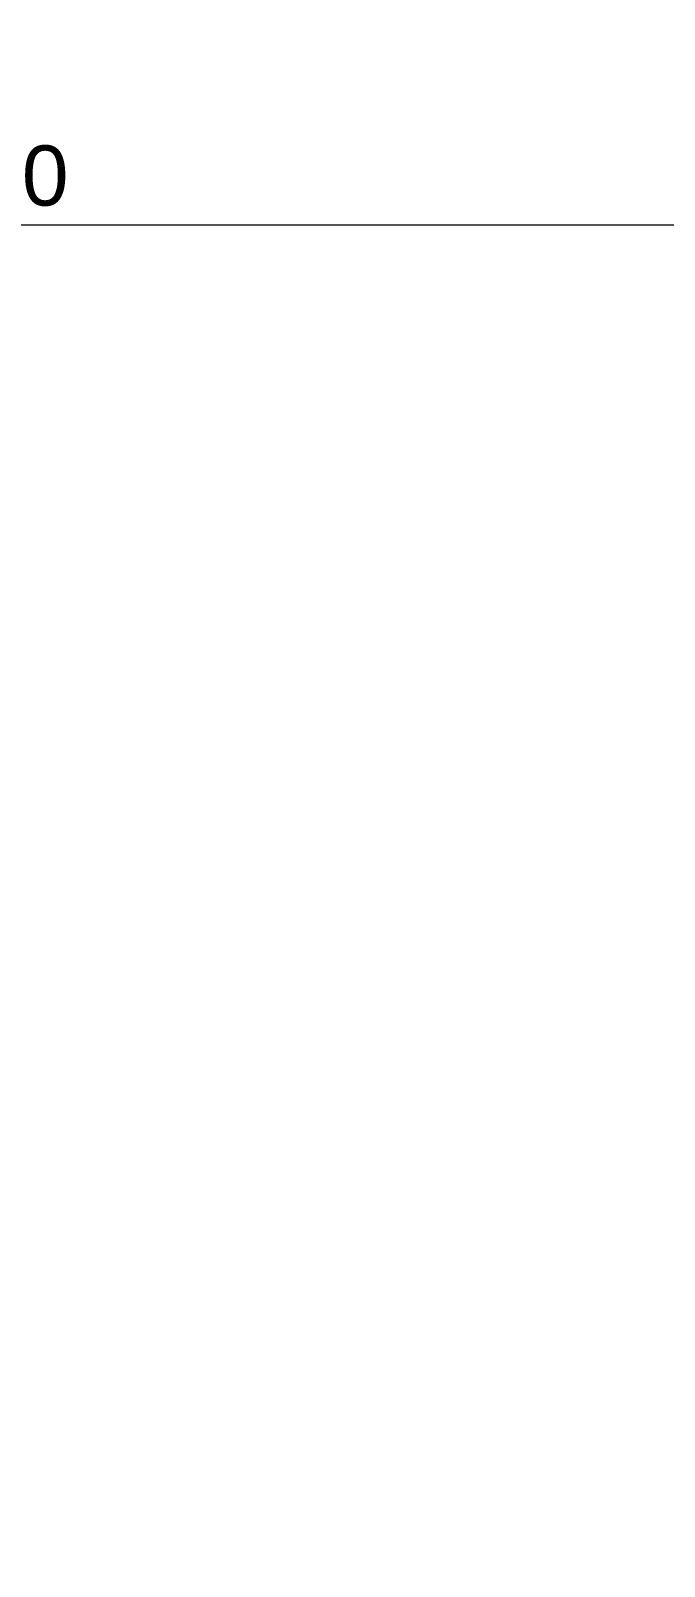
# Model space of a CAD drawing. Header units: millimetres. Extents: x 375520 to 471640, y 4301 to 90506.
# Drawn here: x 421085.8 to 421191, y 33507.1 to 33762.3 of the extents above; entities that cross this region are included whole.
import ezdxf

# ---------------------------------------------------------------- set-up
doc = ezdxf.new("R2010")
doc.units = ezdxf.units.MM
doc.layers.add('FAZA_I_ormari_ugradnja', color=6, linetype='Continuous')
doc.layers.add('GP kota -2.67_PBS_strojarstvo_drenazni_sustav$0$Kote', color=4, linetype='Continuous')
for name, color, linetype, lineweight in [('GP kota -2.67_PBS_arhitektura$0$PBS_AG_referenca PBS drenaza', 150, 'Continuous', 13), ('GP kota -2.67_PBS_arhitektura$0$PBS_AG_referenca PBS USZMR', 252, 'Continuous', 25), ('GP kota -2.67_PBS_arhitektura$0$PBS_AG_referenca SIN turb-ptz oprema', 252, 'Continuous', 13)]:
    doc.layers.add(name, color=color, linetype=linetype, lineweight=lineweight)
doc.styles.add('GP kota -2.67_PBS_strojarstvo_drenazni_sustav$0$Arial', font='arial.ttf')
doc.styles.add('GP kota -2.67_PBS_strojarstvo_drenazni_sustav$0$Standard', font='arial.ttf')
doc.dimstyles.new('GP kota -2.67_PBS_strojarstvo_drenazni_sustav$0$Standard', dxfattribs={"dimtxt": 0.18, "dimasz": 0.18, "dimexe": 0.18, "dimexo": 0.0625, "dimgap": 0.09, "dimtad": 0, "dimtih": 1, "dimtoh": 1, "dimdec": 4, "dimzin": 0, "dimdsep": 46, "dimtxsty": 'GP kota -2.67_PBS_strojarstvo_drenazni_sustav$0$Standard', "dimcen": 0.09, "dimadec": 0, "dimazin": 0, "dimtfac": 1, "dimtdec": 4, "dimtofl": 0, "dimtmove": 0, "dimatfit": 3, "dimfxl": 1, "dimtolj": 1, "dimtzin": 0, "dimarcsym": 0})

# ---------------------------------------------------------------- blocks, each defined once
blk = doc.blocks.new('*D210')
at = {"layer": 'Defpoints', "color": 0, "transparency": 16777216}
for p in [(421230.4622239972, 33730.05937568302), (420930.3906896061, 33542.64934136774), (421230.4622239972, 33378.64934136785)]:
    blk.add_point(p, dxfattribs=at)
at = {"layer": 'GP kota -2.67_PBS_strojarstvo_drenazni_sustav$0$Kote', "color": 0, "lineweight": -2, "transparency": 16777216}
for p, q in [((420930.3906896061, 33545.64934136774), (420930.3906896061, 33734.05937568302)), ((421230.4622239972, 33381.64934136785), (421230.4622239972, 33734.05937568302)), ((420940.3906896061, 33730.05937568302), (421220.4622239972, 33730.05937568302))]:
    blk.add_line(p, q, dxfattribs=at)
at = {"layer": 'GP kota -2.67_PBS_strojarstvo_drenazni_sustav$0$Kote', "color": 0, "transparency": 16777216}
for points in [[(420940.3906896061, 33731.72604234968), (420940.3906896061, 33728.39270901636), (420930.3906896061, 33730.05937568302)], [(421220.4622239972, 33731.72604234968), (421220.4622239972, 33728.39270901636), (421230.4622239972, 33730.05937568302)]]:
    blk.add_solid(points, dxfattribs=at)
at = {"layer": 'GP kota -2.67_PBS_strojarstvo_drenazni_sustav$0$Kote', "transparency": 16777216, "insert": (421080.4264568017, 33738.16851620144), "char_height": 10, "attachment_point": 5, "style": 'GP kota -2.67_PBS_strojarstvo_drenazni_sustav$0$Arial'}
blk.add_mtext('300', dxfattribs=at)
blk = doc.blocks.new('GP kota -2.67_PBS_strojarstvo_drenazni_sustav')
at = {"layer": 'GP kota -2.67_PBS_strojarstvo_drenazni_sustav$0$Kote'}
dim = blk.add_linear_dim(base=(421230.4622239972, 33730.05937568302), p1=(420930.3906896061, 33542.64934136774), p2=(421230.4622239972, 33378.64934136785), dimstyle='GP kota -2.67_PBS_strojarstvo_drenazni_sustav$0$Standard', override={"dimtxt": 10, "dimasz": 10, "dimexe": 4, "dimexo": 3, "dimgap": 3, "dimtad": 1, "dimtih": 0, "dimtoh": 0, "dimdec": 0, "dimrnd": 5, "dimzin": 8, "dimtxsty": 'GP kota -2.67_PBS_strojarstvo_drenazni_sustav$0$Arial', "dimcen": 100, "dimclrt": 256, "dimtdec": 0, "dimtofl": 1, "dimtolj": 0, "dimtzin": 8}, dxfattribs=at)
dim.commit()
dim.dimension.update_dxf_attribs({"geometry": '*D210', "text_midpoint": (421080.4264568017, 33738.16851620144)})
blk = doc.blocks.new('GP kota -2.67_PBS_arhitektura')
at = {"layer": 'GP kota -2.67_PBS_arhitektura$0$PBS_AG_referenca PBS drenaza', "ltscale": 10, "xscale": 0.1, "yscale": 0.1, "zscale": 0.1}
blk.add_blockref('GP kota -2.67_PBS_strojarstvo_drenazni_sustav', (0, 0), dxfattribs=at)

msp = doc.modelspace()

# ---------------------------------------------------------------- block references
at = {"layer": 'FAZA_I_ormari_ugradnja', "ltscale": 10, "xscale": 10, "yscale": 10, "zscale": 10}
msp.add_blockref('GP kota -2.67_PBS_arhitektura', (0, 0), dxfattribs=at)

doc.saveas('drawing.dxf')
